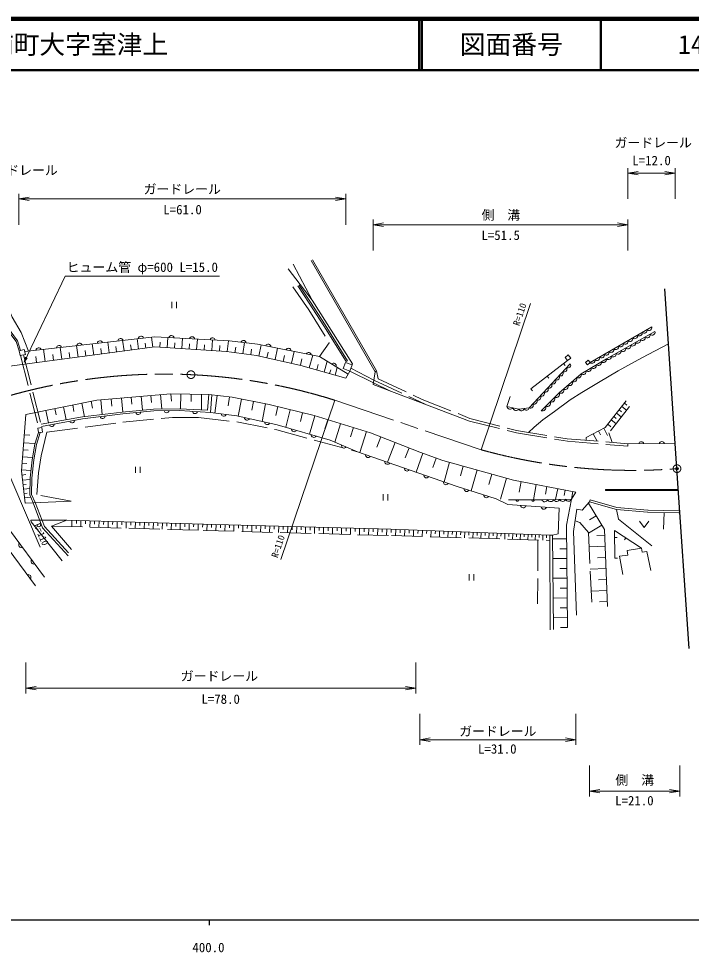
# Model space of a CAD drawing. Units: millimetres, scale not verified. Extents: x 40000 to 680000, y 20000 to 380000.
# Drawn here: x 431002 to 561570, y 198715 to 380000 of the extents above; entities that cross this region are included whole.
import ezdxf
from ezdxf.enums import TextEntityAlignment as Align

# ---------------------------------------------------------------- set-up
doc = ezdxf.new("R2010")
doc.units = ezdxf.units.MM
doc.header["$LTSCALE"] = 1000
doc.header["$PDMODE"] = 32
doc.header["$PDSIZE"] = 500
doc.linetypes.add('CHAIN', pattern=[18.5, 12, -1.5, 3.5, -1.5])
doc.linetypes.add('DASHED', pattern=[7.5, 6, -1.5])
for name, color, linetype, lineweight in [('M-BGD-RSTR', 5, 'Continuous', 25), ('M-BMK', 2, 'CHAIN', 13), ('M-STR-HTXT', 7, 'Continuous', 13), ('M-TTL', 2, 'Continuous', 140), ('M-TTL-BAND', 7, 'Continuous', 25), ('M-TTL-LINE', 7, 'Continuous', 50), ('M-WORK', 1, 'Continuous', 13)]:
    doc.layers.add(name, color=color, linetype=linetype, lineweight=lineweight)
doc.layers.add('M-OTRS', color=6, linetype='Continuous')
doc.layers.add('M-TTL-TXT', color=7, linetype='Continuous')
doc.styles.add('ＭＳ ゴシック', font='')
doc.styles.get('ＭＳ ゴシック').set_extended_font_data('MS Gothic')

# ---------------------------------------------------------------- blocks, each defined once
blk = doc.blocks.new('open_arrow')
at = {"color": 0, "linetype": 'Continuous', "lineweight": -2}
blk.add_lwpolyline([(7.5, 1.25), (0, 0), (7.5, -1.25)], dxfattribs=at)

msp = doc.modelspace()

# ---------------------------------------------------------------- linework, layer by layer
at = {"layer": 'M-BGD-RSTR'}
for p, q in [((558786, 292628), (556432, 327549)), ((561140, 257708), (558786, 292628))]:
    msp.add_line(p, q, dxfattribs=at)
at = {"layer": 'M-BMK'}
msp.add_line((492393, 305907), (520759, 296299), dxfattribs=at)
for centre in [(464441, 310877), (558786, 292628)]:
    msp.add_circle(centre, 750, dxfattribs=at)
for centre, start, end in [((459319, 200996), 72.50243, 109.08178), ((550180, 402291), 254.48625, 274.4871)]:
    msp.add_arc(centre, 110000, start, end, dxfattribs=at)
at = {"layer": 'M-OTRS'}
msp.add_point((558786, 292628), dxfattribs=at)
at = {"layer": 'M-STR-HTXT'}
for p, q in [((549254, 345000), (549254, 351000)), ((549254, 350000), (558459, 350000)), ((558459, 345000), (558459, 351000)), ((431047, 340000), (431047, 346000)), ((431047, 345000), (494518, 345000)), ((494518, 340000), (494518, 346000)), ((499815, 335000), (499815, 341000)), ((549254, 335000), (549254, 341000)), ((499815, 340000), (549254, 340000)), ((520759, 296299), (530368, 324669)), ((423359, 304952), (435148, 277384)), ((492393, 305907), (481917, 274977)), ((432391, 255000), (432391, 249000)), ((508115, 255000), (508115, 249000)), ((432391, 250000), (508115, 250000)), ((508843, 245000), (508843, 239000)), ((539130, 245000), (539130, 239000)), ((508843, 240000), (539130, 240000)), ((541825, 235000), (541825, 229000)), ((559364, 235000), (559364, 229000)), ((541825, 230000), (559364, 230000))]:
    msp.add_line(p, q, dxfattribs=at)
msp.add_lwpolyline([(432055, 313334), (440000, 330000), (470000, 330000)], dxfattribs=at)
at = {"layer": 'M-TTL'}
msp.add_line((680000, 380000), (40000, 380000), dxfattribs=at)
at = {"layer": 'M-TTL-BAND'}
for p, q in [((40000, 205000), (579000, 205000)), ((468000, 205000), (468000, 204000))]:
    msp.add_line(p, q, dxfattribs=at)
at = {"layer": 'M-TTL-LINE'}
for p, q in [((508747, 380000), (508747, 370000)), ((509247, 380000), (509247, 370000)), ((543997, 380000), (543997, 370000)), ((40000, 370000), (680000, 370000))]:
    msp.add_line(p, q, dxfattribs=at)
at = {"layer": 'M-WORK'}
for p, q in [((484305, 332325), (487964, 325359)), ((500232, 311459), (487802, 333025)), ((500491, 311609), (488062, 333174)), ((460726, 324997), (460726, 323797)), ((461626, 323797), (461626, 324997)), ((541945, 313234), (553880, 320142)), ((451461, 315476), (451185, 317547)), ((454284, 315852), (454015, 317868)), ((457031, 316218), (456770, 318181)), ((459825, 316116), (459957, 318113)), ((462665, 315929), (462798, 317957)), ((465547, 315740), (465682, 317799)), ((468474, 315548), (468611, 317638)), ((471462, 315345), (471744, 317466)), ((431086, 315491), (432094, 315743)), ((431316, 314573), (431086, 315491)), ((432094, 315743), (432323, 314825)), ((436151, 313434), (435835, 315804)), ((439380, 313865), (439073, 316171)), ((442523, 314284), (442224, 316529)), ((444053, 314488), (443908, 315581)), ((445583, 314692), (445292, 316877)), ((447073, 314890), (446931, 315954)), ((448562, 315089), (448278, 317217)), ((450012, 315282), (449874, 316318)), ((452873, 315664), (452738, 316672)), ((455658, 316035), (455527, 317016)), ((458427, 316207), (458493, 317206)), ((461245, 316022), (461312, 317036)), ((464106, 315835), (464174, 316864)), ((467010, 315644), (467079, 316689)), ((469968, 315450), (470038, 316517)), ((472989, 315142), (473135, 316233)), ((474517, 314938), (474808, 317120)), ((476072, 314731), (476220, 315841)), ((477620, 314485), (478104, 316673)), ((480758, 313791), (481254, 316032)), ((432323, 314825), (431316, 314573)), ((434493, 313213), (434335, 314398)), ((437766, 313649), (437612, 314803)), ((440952, 314074), (440802, 315197)), ((479189, 314138), (479437, 315258)), ((482365, 313435), (482619, 314583)), ((483972, 313079), (484480, 315375)), ((485695, 312698), (485967, 313928)), ((487392, 312218), (488083, 314642)), ((530413, 308149), (537535, 313630)), ((537694, 314700), (537079, 314241)), ((537079, 314241), (537535, 313630)), ((537535, 313630), (538150, 314088)), ((538150, 314088), (537694, 314700)), ((541014, 313264), (541525, 313713)), ((541525, 313713), (541945, 313234)), ((488848, 311803), (489144, 312843)), ((490303, 311388), (490896, 313467)), ((491357, 311087), (491572, 311840)), ((492411, 310787), (492840, 312293)), ((494417, 313256), (493984, 312062)), ((493984, 312062), (495289, 311589)), ((495721, 312783), (494417, 313256)), ((494581, 313422), (494835, 313581)), ((495289, 311589), (495721, 312783)), ((536753, 313028), (537058, 312632)), ((541434, 312785), (541014, 313264)), ((541945, 313234), (541434, 312785)), ((500232, 311459), (500491, 311609)), ((500491, 311609), (500757, 310067)), ((533583, 310589), (533888, 310192)), ((452868, 306510), (452985, 305149)), ((454773, 306673), (455005, 303970)), ((456665, 306835), (456781, 305483)), ((458557, 306997), (458797, 304196)), ((460518, 307164), (460637, 305764)), ((462485, 307129), (462430, 304248)), ((464501, 307090), (464474, 305650)), ((466518, 307052), (466460, 304041)), ((469516, 306834), (469108, 303429)), ((471900, 306549), (471696, 304846)), ((526425, 306632), (525768, 304725)), ((530413, 308149), (530718, 307753)), ((439717, 304634), (440228, 302110)), ((441484, 304991), (441740, 303729)), ((443251, 305349), (443784, 302716)), ((445094, 305722), (445360, 304405)), ((446949, 306003), (447195, 303136)), ((448957, 306175), (449079, 304741)), ((450964, 306347), (451196, 303626)), ((474263, 306133), (473622, 302796)), ((476599, 305684), (476278, 304016)), ((478934, 305235), (478270, 301778)), ((481333, 304675), (480906, 302968)), ((548075, 304703), (549002, 303970)), ((548588, 305352), (549052, 304985)), ((436301, 303942), (436795, 301502)), ((438009, 304288), (438256, 303068)), ((483724, 304078), (482868, 300653)), ((486121, 303478), (485693, 301766)), ((488516, 302871), (487438, 299331)), ((546536, 302758), (546999, 302392)), ((547049, 303406), (547975, 302673)), ((547562, 304055), (548025, 303688)), ((490993, 302116), (490455, 300347)), ((493471, 301362), (492379, 297776)), ((545339, 301246), (545956, 300757)), ((546023, 302110), (546948, 301378)), ((432089, 299226), (433199, 299141)), ((435516, 300589), (434719, 300487)), ((434719, 300487), (434830, 299618)), ((434830, 299618), (435627, 299720)), ((435627, 299720), (435516, 300589)), ((495981, 300598), (495435, 298805)), ((498491, 299834), (497244, 295735)), ((542523, 299414), (543286, 297951)), ((543547, 299948), (543929, 299217)), ((544572, 300482), (545299, 299086)), ((431970, 297672), (434189, 297502)), ((501303, 298796), (500518, 296803)), ((504094, 297696), (502586, 293871)), ((558459, 297481), (549252, 297464)), ((549254, 296999), (549252, 297464)), ((431865, 296310), (432838, 296235)), ((506772, 296641), (506018, 294728)), ((509458, 295607), (508151, 291929)), ((431760, 294947), (433707, 294798)), ((512032, 294692), (511379, 292853)), ((514635, 293866), (513567, 290039)), ((431565, 292404), (433381, 292264)), ((431662, 293676), (432571, 293606)), ((453691, 292987), (453691, 291787)), ((454591, 291787), (454591, 292987)), ((517314, 293119), (516780, 291205)), ((519993, 292371), (518856, 288298)), ((431640, 291389), (432364, 291474)), ((431759, 290375), (433208, 290546)), ((522844, 291576), (522276, 289539)), ((525695, 290780), (524561, 286714)), ((528571, 290110), (528173, 288037)), ((431861, 289510), (432479, 289582)), ((431963, 288644), (433200, 288790)), ((531473, 289553), (530904, 286586)), ((533550, 289155), (533265, 287671)), ((535627, 288757), (535222, 286645)), ((537105, 288473), (536903, 287417)), ((544938, 288612), (559057, 288609)), ((544938, 288412), (544938, 288612)), ((544938, 288412), (559057, 288409)), ((432064, 287788), (432676, 287860)), ((432165, 286931), (433388, 287076)), ((501730, 287644), (501730, 286444)), ((502630, 286444), (502630, 287644)), ((526097, 286603), (532547, 286580)), ((532547, 286580), (538336, 286721)), ((538584, 288190), (538302, 286720)), ((541933, 286551), (541825, 286166)), ((543112, 283477), (541813, 282705)), ((435631, 281149), (440603, 275707)), ((436014, 281368), (440682, 276278)), ((441329, 282628), (441292, 281366)), ((442213, 282602), (442195, 281971)), ((443097, 282576), (443060, 281315)), ((443980, 282550), (443961, 281919)), ((444862, 282524), (444825, 281265)), ((445744, 282498), (445725, 281868)), ((446625, 282472), (446588, 281214)), ((447505, 282446), (447487, 281817)), ((448386, 282420), (448348, 281164)), ((449265, 282394), (449246, 281766)), ((450144, 282368), (450106, 281114)), ((451021, 282342), (451003, 281715)), ((451899, 282316), (451862, 281064)), ((452776, 282290), (452757, 281664)), ((453652, 282264), (453615, 281013)), ((454527, 282238), (454509, 281613)), ((455403, 282212), (455366, 280963)), ((456277, 282186), (456258, 281562)), ((457151, 282160), (457114, 280913)), ((458024, 282135), (458005, 281511)), ((458897, 282109), (458860, 280864)), ((459768, 282083), (459750, 281460)), ((460640, 282057), (460603, 280814)), ((461510, 282032), (461492, 281410)), ((462381, 282006), (462344, 280764)), ((463250, 281980), (463232, 281359)), ((464119, 281954), (464082, 280714)), ((464987, 281929), (464969, 281309)), ((465855, 281903), (465818, 280665)), ((466722, 281877), (466704, 281258)), ((467589, 281853), (467555, 280616)), ((468455, 281829), (468438, 281211)), ((469321, 281806), (469287, 280567)), ((470188, 281782), (470171, 281163)), ((471055, 281758), (471021, 280519)), ((471922, 281734), (471905, 281115)), ((472790, 281711), (472756, 280471)), ((473658, 281687), (473641, 281067)), ((474526, 281663), (474491, 280422)), ((475394, 281639), (475377, 281019)), ((476262, 281615), (476228, 280374)), ((477131, 281591), (477114, 280971)), ((478000, 281568), (477966, 280325)), ((478870, 281544), (478853, 280923)), ((479739, 281520), (479705, 280277)), ((480609, 281496), (480592, 280874)), ((481480, 281472), (481445, 280228)), ((482350, 281448), (482333, 280826)), ((483221, 281424), (483187, 280180)), ((484092, 281400), (484075, 280778)), ((484963, 281376), (484929, 280131)), ((485835, 281353), (485818, 280730)), ((486706, 281329), (486672, 280083)), ((487579, 281305), (487562, 280682)), ((488451, 281281), (488417, 280034)), ((489324, 281257), (489306, 280633)), ((490196, 281233), (490162, 279985)), ((491070, 281209), (491053, 280585)), ((491943, 281185), (491909, 279937)), ((492817, 281161), (492800, 280537)), ((493691, 281137), (493656, 279888)), ((494565, 281113), (494548, 280488)), ((495439, 281089), (495405, 279839)), ((496314, 281065), (496297, 280440)), ((497189, 281041), (497155, 279790)), ((498065, 281017), (498048, 280392)), ((498940, 280993), (498906, 279741)), ((544193, 281658), (541595, 280115)), ((551510, 282418), (552410, 281218)), ((552410, 281218), (553310, 282418)), ((499816, 280969), (499799, 280343)), ((500692, 280945), (500658, 279693)), ((501569, 280921), (501552, 280295)), ((502445, 280897), (502411, 279644)), ((503322, 280872), (503299, 280245)), ((504199, 280839), (504152, 279594)), ((505071, 280806), (505047, 280183)), ((505942, 280773), (505896, 279542)), ((506804, 280740), (506780, 280125)), ((507665, 280708), (507619, 279491)), ((508518, 280676), (508495, 280067)), ((509370, 280644), (509324, 279440)), ((510212, 280612), (510190, 280010)), ((511055, 280580), (511010, 279390)), ((511888, 280549), (511866, 279953)), ((512721, 280517), (512677, 279340)), ((513545, 280486), (513523, 279897)), ((514369, 280455), (514325, 279291)), ((515184, 280424), (515162, 279842)), ((515999, 280393), (515955, 279242)), ((516804, 280363), (516783, 279788)), ((517610, 280333), (517567, 279194)), ((518407, 280303), (518385, 279733)), ((519203, 280272), (519161, 279147)), ((519991, 280243), (519970, 279680)), ((520779, 280213), (520737, 279100)), ((521558, 280184), (521537, 279627)), ((522337, 280154), (522296, 279054)), ((523108, 280125), (523087, 279575)), ((523878, 280096), (523837, 279008)), ((524640, 280067), (524619, 279523)), ((525401, 280039), (525361, 278963)), ((526155, 280010), (526134, 279472)), ((526908, 279982), (526868, 278918)), ((527653, 279954), (527633, 279422)), ((528398, 279926), (528358, 278873)), ((529134, 279898), (529115, 279372)), ((529871, 279870), (529832, 278829)), ((530599, 279843), (530580, 279322)), ((531328, 279815), (531289, 278786)), ((532048, 279788), (532029, 279273)), ((532768, 279761), (532730, 278743)), ((533481, 279734), (533461, 279225)), ((544740, 279682), (543230, 279621)), ((546690, 279250), (547190, 279254)), ((548850, 279205), (548573, 278788)), ((537369, 279001), (534641, 278975)), ((544825, 277568), (541726, 277444)), ((537387, 277091), (536023, 277078)), ((537405, 275182), (534674, 275156)), ((544912, 275399), (543363, 275337)), ((546725, 275250), (547225, 275254)), ((518435, 272110), (518435, 270910)), ((519335, 270910), (519335, 272110)), ((537423, 273270), (536057, 273257)), ((544999, 273230), (541939, 273107)), ((537441, 271359), (534707, 271333)), ((545085, 271089), (543555, 271027)), ((537459, 269445), (536092, 269432)), ((545172, 268947), (542150, 268825)), ((537477, 267531), (534740, 267505)), ((545257, 266832), (543746, 266771)), ((537495, 265615), (536127, 265602)), ((537513, 263700), (534773, 263674)), ((537531, 261782), (536161, 261769))]:
    msp.add_line(p, q, dxfattribs=at)
at = {"layer": 'M-WORK', "linetype": 'DASHED'}
for p, q in [((431333, 314578), (434916, 300512)), ((431915, 314723), (435516, 300589)), ((467678, 303978), (467923, 307025)), ((468248, 303545), (468523, 306956)), ((435631, 281149), (433834, 286009)), ((434174, 286025), (436014, 281368)), ((535949, 284934), (535713, 279979)), ((556313, 284102), (556195, 280884)), ((531749, 278772), (531743, 266353))]:
    msp.add_line(p, q, dxfattribs=at)
at = {"layer": 'M-WORK'}
for points in [[(431086, 315491), (430517, 317309), (429313, 318966), (422953, 333238)], [(431373, 315580), (430788, 317445), (429574, 319117), (423227, 333360)], [(495721, 312783), (495801, 312974), (487964, 325359), (483320, 331457)], [(494835, 313581), (490472, 320541), (487644, 324945), (485470, 328261)], [(494581, 313422), (490218, 320380), (487392, 324782), (485219, 328097)], [(532445, 303881), (535940, 307328), (540185, 311058), (545087, 313942), (554516, 319243)], [(494969, 311007), (489392, 314376), (477368, 316823), (471926, 317456), (457408, 318253), (432182, 315389)], [(426272, 311474), (429220, 312510), (457437, 316272), (471369, 315358), (477174, 314584), (485758, 312684), (494518, 310186), (495289, 311589)], [(529958, 299640), (531065, 300693), (532738, 302084), (534989, 303757), (538054, 305978), (540290, 307385), (543558, 309340), (547358, 311622), (551955, 314140), (557151, 316878)], [(525768, 304725), (528098, 304193), (530100, 304443), (538074, 313012)], [(500232, 311459), (499815, 308978), (518521, 301842)], [(441179, 286345), (432282, 285938), (431547, 292177), (432391, 303151), (446146, 305934), (460535, 307166), (467923, 307025), (472426, 306486), (479627, 305102), (488352, 302921), (499270, 299597), (508843, 295825), (513331, 294230), (527059, 290399), (539130, 288085)], [(541127, 298127), (541158, 298703), (544848, 300626), (548945, 305802)], [(435348, 301246), (443363, 302665), (451119, 303618), (457170, 304166), (462205, 304260), (467678, 303978)], [(435452, 300838), (443418, 302278), (451189, 303248), (457241, 303842), (462197, 303904), (468248, 303545), (473346, 302857), (481195, 301137), (491468, 298166), (496752, 295906), (515931, 289214), (523718, 286775), (525923, 285649), (535949, 284934)], [(427809, 301837), (426871, 293558), (427059, 289054), (427762, 284410), (429217, 280775), (436042, 271557)], [(434236, 269869), (426895, 279790), (425394, 283402), (424338, 288750), (423986, 293159), (424831, 300922)], [(433834, 286009), (433194, 287542), (433209, 290817), (433631, 294366), (434163, 297415), (434830, 299618)], [(434174, 286025), (433514, 287605), (433529, 290797), (433948, 294320), (434475, 297341), (435178, 299663)], [(539130, 288085), (538336, 286721), (537344, 281686), (537531, 261779)], [(539303, 264201), (538705, 280455), (539374, 284782), (540402, 284571), (541825, 286166)], [(541639, 285957), (544694, 280814), (545296, 265850)], [(547071, 284688), (547438, 282835), (553888, 277652)], [(534102, 279710), (503229, 280875), (466904, 281872), (440330, 282658), (433364, 282658), (433434, 282329), (439462, 274730)], [(534635, 279721), (534102, 279710), (534141, 261338)], [(535713, 279979), (534635, 279721), (534793, 261398)], [(546725, 275250), (546678, 280644), (551916, 277173)], [(548257, 272107), (547632, 275609), (549274, 275828), (549148, 276751), (551916, 277173), (552057, 276422), (552917, 276548), (553699, 272857)]]:
    msp.add_lwpolyline(points, dxfattribs=at)
at = {"layer": 'M-WORK', "linetype": 'DASHED'}
for points in [[(432896, 315470), (431470, 319096), (429762, 322035), (425083, 333047)], [(484187, 327921), (487298, 323461), (491285, 317082), (489392, 314376)], [(495484, 312129), (499954, 309807), (509888, 305135)], [(495289, 311589), (499871, 309312), (503207, 307684)], [(500757, 310067), (509310, 306072), (518598, 302389), (527604, 300020), (537478, 298425), (549252, 297464)], [(549586, 304707), (545536, 299594), (546210, 297712)], [(441179, 286345), (434551, 287580), (434856, 291825), (435372, 295109), (436498, 299683), (451204, 301629), (460891, 302591), (465886, 302567), (473321, 301700), (481132, 300152), (496752, 295906)], [(518521, 301842), (527622, 299610), (537527, 297952), (549254, 296999)], [(541933, 286551), (547143, 285083), (553174, 284556), (559371, 284448)], [(541825, 286166), (547071, 284688), (553153, 284157), (559364, 284048)], [(440330, 282658), (437382, 281477), (441432, 276708)], [(437382, 281477), (466798, 280637), (503387, 279617), (534104, 278702)], [(539019, 282487), (539925, 282175), (541590, 280204), (542306, 265663)]]:
    msp.add_lwpolyline(points, dxfattribs=at)
at = {"layer": 'M-WORK'}
for centre, radius, start, end in [((551509, 318945), 552, 226.02179, 14.10452), ((552427, 319476), 552, 226.02179, 14.10452), ((553345, 320008), 552, 226.02179, 14.10452), ((553963, 319122), 566, 226.37019, 12.31824), ((446795, 316935), 512, 19.15895, 173.79819), ((450769, 317386), 512, 19.15895, 173.79819), ((454744, 317838), 512, 19.15895, 173.79819), ((460667, 317962), 512, 9.53644, 164.17567), ((464661, 317742), 512, 9.53644, 164.17567), ((468655, 317523), 512, 9.53644, 164.17567), ((474634, 317027), 512, 6.0422, 160.68144), ((548755, 317351), 552, 226.02179, 14.10452), ((549673, 317882), 552, 226.02179, 14.10452), ((550591, 318413), 552, 226.02179, 14.10452), ((551135, 317532), 566, 226.37019, 12.31824), ((552077, 318062), 566, 226.37019, 12.31824), ((553020, 318592), 566, 226.37019, 12.31824), ((434872, 315581), 512, 19.15895, 173.79819), ((438846, 316032), 512, 19.15895, 173.79819), ((442821, 316484), 512, 19.15895, 173.79819), ((479438, 316287), 512, 1.17715, 155.81638), ((483357, 315489), 512, 1.17715, 155.81638), ((546000, 315756), 552, 226.02179, 14.10452), ((546919, 316288), 552, 226.02179, 14.10452), ((547363, 315412), 566, 226.37019, 12.31824), ((547837, 316819), 552, 226.02179, 14.10452), ((548306, 315942), 566, 226.37019, 12.31824), ((549249, 316472), 566, 226.37019, 12.31824), ((550192, 317002), 566, 226.37019, 12.31824), ((487277, 314691), 512, 1.17715, 155.81638), ((542328, 313631), 552, 226.02179, 14.10452), ((543246, 314162), 552, 226.02179, 14.10452), ((544164, 314693), 552, 226.02179, 14.10452), ((544493, 313830), 604, 230.2438, 10.71125), ((545082, 315225), 552, 226.02179, 14.10452), ((545477, 314352), 566, 226.37019, 12.31824), ((546420, 314882), 566, 226.37019, 12.31824), ((492122, 312595), 512, 341.54401, 136.18324), ((536874, 311948), 554, 243.18565, 30.92835), ((537599, 312727), 554, 243.18565, 30.92835), ((541552, 312099), 604, 230.2438, 10.71125), ((542532, 312676), 604, 230.2438, 10.71125), ((543513, 313253), 604, 230.2438, 10.71125), ((535424, 310390), 554, 243.18565, 30.92835), ((536149, 311169), 554, 243.18565, 30.92835), ((538780, 310088), 599, 240.70928, 21.8863), ((539629, 310834), 599, 240.70928, 21.8863), ((540572, 311522), 604, 230.2438, 10.71125), ((533249, 308054), 554, 243.18565, 30.92835), ((533974, 308833), 554, 243.18565, 30.92835), ((534699, 309612), 554, 243.18565, 30.92835), ((537082, 308597), 599, 240.70928, 21.8863), ((537931, 309343), 599, 240.70928, 21.8863), ((531799, 306496), 554, 243.18565, 30.92835), ((532524, 307275), 554, 243.18565, 30.92835), ((534439, 306228), 671, 248.4172, 20.80854), ((535313, 307090), 671, 248.4172, 20.80854), ((536233, 307851), 599, 240.70928, 21.8863), ((526406, 304832), 646, 189.5378, 324.75397), ((530350, 304938), 554, 243.18565, 30.92835), ((531074, 305717), 554, 243.18565, 30.92835), ((532692, 304504), 671, 248.4172, 20.80854), ((533566, 305366), 671, 248.4172, 20.80854), ((447290, 302875), 512, 199.79121, 354.43044), ((454204, 303657), 512, 198.28835, 352.92758), ((459717, 303986), 512, 193.40332, 348.04255), ((465230, 303837), 512, 189.27921, 343.91844), ((470812, 303312), 512, 184.99366, 339.63289), ((527571, 304566), 646, 189.5378, 324.75397), ((528584, 304373), 518, 200.27849, 353.97154), ((529585, 304498), 518, 200.27849, 353.97154), ((437447, 301313), 512, 202.92831, 357.56754), ((441383, 302025), 512, 202.92831, 357.56754), ((475341, 302535), 512, 180.32087, 334.96011), ((479248, 301679), 512, 180.32087, 334.96011), ((484442, 300315), 512, 176.55087, 331.1901), ((488284, 299204), 512, 176.55087, 331.1901), ((551856, 297356), 512, 12.78674, 167.42597), ((555856, 297364), 512, 12.78674, 167.42597), ((494155, 297140), 512, 169.52913, 324.16836), ((498825, 295302), 512, 173.44432, 328.08356), ((502602, 293984), 512, 173.44432, 328.08356), ((506379, 292666), 512, 173.44432, 328.08356), ((510156, 291349), 512, 173.44432, 328.08356), ((513932, 290031), 512, 173.44432, 328.08356), ((517950, 288700), 512, 175.28706, 329.92629), ((521767, 287504), 512, 175.28706, 329.92629), ((527822, 286551), 254, 169.40279, 10.18051), ((530822, 286540), 254, 169.40279, 10.18051), ((533121, 286813), 619, 202.12497, 340.65996), ((534279, 286841), 619, 202.12497, 340.65996), ((535436, 286869), 619, 202.12497, 340.65996), ((536594, 286898), 619, 202.12497, 340.65996), ((537752, 286926), 619, 202.12497, 340.65996), ((528949, 285546), 512, 188.59953, 343.23876), ((532939, 285261), 512, 188.59953, 343.23876), ((431529, 277841), 512, 139.19878, 293.83801), ((433910, 274626), 512, 139.19878, 293.83801), ((432854, 271547), 512, 319.18007, 113.81931)]:
    msp.add_arc(centre, radius, start, end, dxfattribs=at)

# ---------------------------------------------------------------- block references
at = {"layer": 'M-STR-HTXT', "xscale": 267, "yscale": 267}
for p in [(549254, 350000), (431047, 345000), (499815, 340000), (432391, 250000), (508843, 240000), (541825, 230000)]:
    msp.add_blockref('open_arrow', p, dxfattribs=at)
at = {"layer": 'M-STR-HTXT'}
for p, xscale, yscale, rotation in [((558459, 350000), 267, 267, 180), ((494518, 345000), 267, 267, 180), ((549254, 340000), 267, 267, 180), ((432055, 313334), 133, 133, 64.5), ((508115, 250000), 267, 267, 180), ((539130, 240000), 267, 267, 180), ((559364, 230000), 267, 267, 180)]:
    msp.add_blockref('open_arrow', p, dxfattribs=dict(at, xscale=xscale, yscale=yscale, rotation=rotation))

# ---------------------------------------------------------------- texts
at = {"layer": 'M-STR-HTXT', "style": 'ＭＳ ゴシック'}
for s, p in [('ガードレール', (554167, 355920)), ('ガードレール', (431098, 350573)), ('ガードレール', (462754, 346902)), ('側\u3000溝', (524603, 341876)), ('ヒューム管 φ=600 L=15.0', (455000, 331750)), ('ガードレール', (469968, 252354)), ('ガードレール', (524014, 241650)), ('側\u3000溝', (550591, 232165))]:
    msp.add_text(s, height=1833, dxfattribs=at).set_placement(p, align=Align.MIDDLE_CENTER)
for s, p in [('L=12.0', (553857, 351000)), ('L=61.0', (462807, 341467)), ('L=51.5', (524563, 336480)), ('L=78.0', (470206, 246417)), ('L=31.0', (523908, 236742)), ('L=21.0', (550512, 226703))]:
    msp.add_text(s, height=1833, dxfattribs=at).set_placement(p, align=Align.BOTTOM_CENTER)
for rotation, p in [(71.289, (528260, 322591)), (293.155, (435390, 279864)), (71.289, (481346, 277546))]:
    msp.add_text('R=110', height=1320, rotation=rotation, dxfattribs=at).set_placement(p, align=Align.MIDDLE_CENTER)
at = {"layer": 'M-TTL-BAND', "style": 'ＭＳ ゴシック'}
msp.add_text('400.0', height=1833, dxfattribs=at).set_placement((467844, 198195), align=Align.BOTTOM_CENTER)
at = {"layer": 'M-TTL-TXT', "style": 'ＭＳ ゴシック'}
msp.add_text('下関市豊浦町大字室津上', height=3666, dxfattribs=at).set_placement((405024, 375000), align=Align.MIDDLE_LEFT)
for s, p in [('図面番号', (526622, 375000)), ('14', (561497, 375000))]:
    msp.add_text(s, height=3666, dxfattribs=at).set_placement(p, align=Align.MIDDLE_CENTER)

doc.saveas('drawing.dxf')
